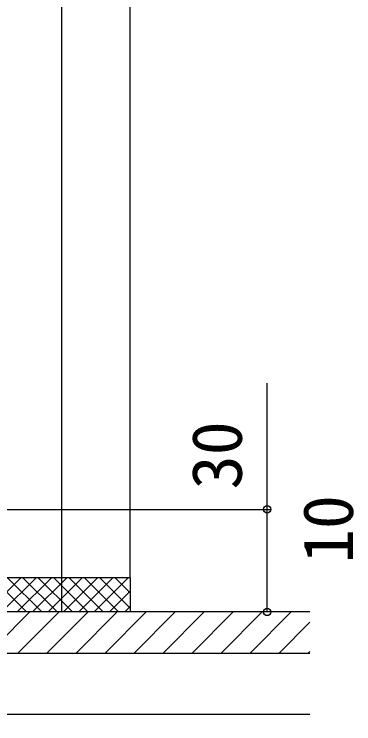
# Model space of a CAD drawing. Units: millimetres, scale not verified. Extents: x -874 to 876, y -1307 to 1301.
# Drawn here: x -118.3 to -19, y -1137 to -929.5 of the extents above; entities that cross this region are included whole.
import ezdxf
from ezdxf.enums import TextEntityAlignment as Align

# ---------------------------------------------------------------- set-up
doc = ezdxf.new("R2010")
doc.units = ezdxf.units.MM
doc.header["$LTSCALE"] = 8
doc.layers.add('0-6_YKK_D', color=6, linetype='Continuous')
doc.layers.add('0-8_YSS_K', color=3, linetype='Continuous')
doc.styles.add('ＭＳ ゴシック', font='')
doc.styles.get('ＭＳ ゴシック').set_extended_font_data('MS Gothic')

msp = doc.modelspace()

# ---------------------------------------------------------------- linework, layer by layer
at = {"layer": '0-6_YKK_D'}
msp.add_line((-210.528, -1074.3), (-43.328, -1074.3), dxfattribs=at)
msp.add_lwpolyline([(-44.328, -1104.3), (-44.328, -1074.3), (-44.328, -1037.409)], dxfattribs=at)
for centre in [(-44.328, -1074.3), (-44.328, -1104.3)]:
    msp.add_circle(centre, 1.075, dxfattribs=at)
at = {"layer": '0-8_YSS_K'}
for p, q in [((-104.328, -1104.3), (-104.328, -466.8)), ((-84.328, -1094.3), (-84.328, -486.8)), ((-84.328, -1094.3), (-294.328, -1094.3)), ((-126.345, -1104.3), (-116.345, -1094.3)), ((-114.684, -1104.3), (-124.684, -1094.3)), ((-121.855, -1104.3), (-111.855, -1094.3)), ((-110.194, -1104.3), (-120.194, -1094.3)), ((-117.365, -1104.3), (-107.365, -1094.3)), ((-105.704, -1104.3), (-115.704, -1094.3)), ((-112.875, -1104.3), (-102.875, -1094.3)), ((-101.214, -1104.3), (-111.214, -1094.3)), ((-108.385, -1104.3), (-98.385, -1094.3)), ((-96.724, -1104.3), (-106.724, -1094.3)), ((-103.894, -1104.3), (-93.894, -1094.3)), ((-92.234, -1104.3), (-102.234, -1094.3)), ((-99.404, -1104.3), (-89.404, -1094.3)), ((-87.743, -1104.3), (-97.743, -1094.3)), ((-94.914, -1104.3), (-84.914, -1094.3)), ((-84.328, -1103.225), (-93.253, -1094.3)), ((-84.328, -1098.735), (-88.763, -1094.3)), ((-84.328, -1094.3), (-84.328, -1104.3)), ((-90.424, -1104.3), (-84.328, -1098.204)), ((-85.934, -1104.3), (-84.328, -1102.694)), ((-31.828, -1104.3), (-273.328, -1104.3)), ((-113.652, -1104.3), (-125.652, -1116.3)), ((-105.167, -1104.3), (-117.167, -1116.3)), ((-96.682, -1104.3), (-108.682, -1116.3)), ((-88.197, -1104.3), (-100.197, -1116.3)), ((-79.711, -1104.3), (-91.711, -1116.3)), ((-71.226, -1104.3), (-83.226, -1116.3)), ((-62.741, -1104.3), (-74.741, -1116.3)), ((-54.256, -1104.3), (-66.256, -1116.3)), ((-45.77, -1104.3), (-57.77, -1116.3)), ((-37.285, -1104.3), (-49.285, -1116.3)), ((-31.828, -1107.329), (-40.8, -1116.3)), ((-31.828, -1115.814), (-32.314, -1116.3)), ((-261.328, -1116.3), (-31.828, -1116.3))]:
    msp.add_line(p, q, dxfattribs=at)
msp.add_lwpolyline([(-31.828, -1134.3), (-243.328, -1134.3), (-243.328, -1249.3)], dxfattribs=at)

# ---------------------------------------------------------------- texts
at = {"layer": '0-6_YKK_D', "style": 'ＭＳ ゴシック'}
for s, p in [('30', (-47.328, -1068.477)), ('10', (-14.828, -1090.068))]:
    msp.add_text(s, height=14.66, rotation=90, dxfattribs=at).set_placement(p, align=Align.BOTTOM_LEFT)

doc.saveas('drawing.dxf')
